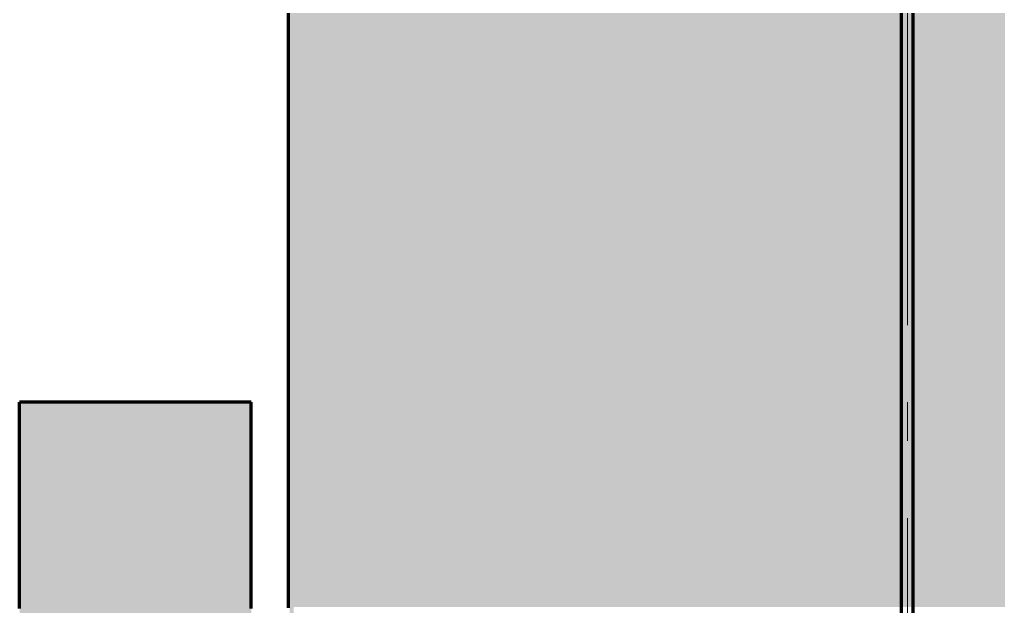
# Model space of a CAD drawing. Header units: millimetres. Extents: x 0 to 2382, y 0 to 420.
# Drawn here: x 2155 to 2180.36, y 258.71 to 273.91 of the extents above; entities that cross this region are included whole.
import ezdxf

# ---------------------------------------------------------------- set-up
doc = ezdxf.new("R2010")
doc.units = ezdxf.units.MM
doc.linetypes.add('IRAM-F-TRAZO-PUNTO', pattern=[20, 15, -2, 1, -2])
for name, color, linetype, lineweight in [('01-VISIBLE', 7, 'CONTINUOUS', 70), ('03-EJE', 1, 'IRAM-F-TRAZO-PUNTO', 18), ('13-GRAFICA', 30, 'CONTINUOUS', 18)]:
    doc.layers.add(name, color=color, linetype=linetype, lineweight=lineweight)

msp = doc.modelspace()

# ---------------------------------------------------------------- hatches: boundary and pattern name
at = {"layer": '13-GRAFICA', "true_color": 0xb21820}
h = msp.add_hatch(color=7, dxfattribs=at)
h.dxf.hatch_style = 1
h.paths.add_polyline_path([(2162.1, 306.5), (2162.1, 280.3), (2162.1, 258.7), (2162.1, 258.4), (2162.1, 252.9), (2162.1, 248.1), (2162, 248.1), (2162, 306.5)])
at = {"layer": '13-GRAFICA', "true_color": 0xffffff}
h = msp.add_hatch(color=7, dxfattribs=at)
h.dxf.hatch_style = 1
h.paths.add_polyline_path([(2162.1, 258.7), (2162.1, 280.3), (2193.9, 280.3), (2193.9, 258.7)])
at = {"layer": '13-GRAFICA', "true_color": 0xebebeb}
h = msp.add_hatch(color=7, dxfattribs=at)
h.dxf.hatch_style = 1
h.paths.add_polyline_path([(2168.436, 268.096), (2168.14, 268.096), (2167.849, 268.096), (2167.563, 268.096), (2167.283, 268.096), (2167.008, 268.096), (2166.74, 268.096), (2166.74, 268.486), (2166.74, 268.876), (2166.74, 269.266), (2166.74, 269.656), (2166.74, 270.046), (2167.008, 270.046), (2167.283, 270.046), (2167.563, 270.046), (2167.849, 270.046), (2168.14, 270.046), (2168.436, 270.046), (2168.738, 270.046), (2168.738, 269.656), (2168.738, 269.266), (2168.738, 268.876), (2168.738, 268.486), (2168.738, 268.096)])
h = msp.add_hatch(color=7, dxfattribs=at)
h.dxf.hatch_style = 1
h.paths.add_polyline_path([(2175.22, 268.096), (2174.855, 268.096), (2174.492, 268.096), (2174.13, 268.096), (2173.771, 268.096), (2173.413, 268.096), (2173.058, 268.096), (2173.058, 268.486), (2173.058, 268.876), (2173.058, 269.266), (2173.058, 269.656), (2173.058, 270.046), (2173.413, 270.046), (2173.771, 270.046), (2174.13, 270.046), (2174.492, 270.046), (2174.855, 270.046), (2175.22, 270.046), (2175.587, 270.046), (2175.587, 269.656), (2175.587, 269.266), (2175.587, 268.876), (2175.587, 268.486), (2175.587, 268.096)])
at = {"layer": '13-GRAFICA', "true_color": 0x005eaa}
h = msp.add_hatch(color=7, dxfattribs=at)
h.dxf.hatch_style = 1
h.paths.add_polyline_path([(2170.688, 263.336), (2170.334, 263.336), (2169.984, 263.336), (2169.64, 263.336), (2169.3, 263.336), (2168.966, 263.336), (2168.638, 263.336), (2168.315, 263.336), (2167.998, 263.336), (2167.688, 263.336), (2167.688, 263.736), (2167.688, 264.136), (2167.688, 264.536), (2167.688, 264.936), (2167.688, 265.336), (2167.688, 265.736), (2167.688, 266.136), (2167.688, 266.536), (2167.688, 266.936), (2167.688, 267.336), (2167.998, 267.336), (2168.315, 267.336), (2168.638, 267.336), (2168.966, 267.336), (2169.3, 267.336), (2169.64, 267.336), (2169.984, 267.336), (2170.334, 267.336), (2170.688, 267.336), (2171.047, 267.336), (2171.047, 266.936), (2171.047, 266.536), (2171.047, 266.136), (2171.047, 265.736), (2171.047, 265.336), (2171.047, 264.936), (2171.047, 264.536), (2171.047, 264.136), (2171.047, 263.736), (2171.047, 263.336)])
h = msp.add_hatch(color=7, dxfattribs=at)
h.dxf.hatch_style = 1
h.paths.add_polyline_path([(2178.51, 263.336), (2178.11, 263.336), (2177.71, 263.336), (2177.311, 263.336), (2176.911, 263.336), (2176.513, 263.336), (2176.115, 263.336), (2175.718, 263.336), (2175.323, 263.336), (2174.929, 263.336), (2174.929, 263.736), (2174.929, 264.136), (2174.929, 264.536), (2174.929, 264.936), (2174.929, 265.336), (2174.929, 265.736), (2174.929, 266.136), (2174.929, 266.536), (2174.929, 266.936), (2174.929, 267.336), (2175.323, 267.336), (2175.718, 267.336), (2176.115, 267.336), (2176.513, 267.336), (2176.911, 267.336), (2177.311, 267.336), (2177.71, 267.336), (2178.11, 267.336), (2178.51, 267.336), (2178.91, 267.336), (2178.91, 266.936), (2178.91, 266.536), (2178.91, 266.136), (2178.91, 265.736), (2178.91, 265.336), (2178.91, 264.936), (2178.91, 264.536), (2178.91, 264.136), (2178.91, 263.736), (2178.91, 263.336)])
at = {"layer": '13-GRAFICA', "true_color": 0x009146}
h = msp.add_hatch(color=7, dxfattribs=at)
h.dxf.hatch_style = 1
h.paths.add_polyline_path([(2165.116, 264.169), (2165.233, 264.502), (2165.351, 264.836), (2165.471, 265.169), (2165.593, 265.502), (2165.717, 265.836), (2165.842, 266.169), (2165.969, 266.502), (2166.098, 266.836), (2166.229, 266.502), (2166.361, 266.169), (2166.495, 265.836), (2166.631, 265.502), (2166.768, 265.169), (2166.907, 264.836), (2167.047, 264.502), (2167.189, 264.169), (2167.333, 263.836), (2167.047, 263.836), (2166.768, 263.836), (2166.495, 263.836), (2166.229, 263.836), (2165.969, 263.836), (2165.717, 263.836), (2165.471, 263.836), (2165.233, 263.836), (2165.001, 263.836)])
at = {"layer": '13-GRAFICA', "true_color": 0xc81e2d}
h = msp.add_hatch(color=7, dxfattribs=at)
h.dxf.hatch_style = 1
h.paths.add_polyline_path([(2173.882, 263.836), (2173.52, 263.836), (2173.161, 263.836), (2172.805, 263.836), (2172.451, 263.836), (2172.101, 263.836), (2171.753, 263.836), (2171.409, 263.836), (2171.409, 264.211), (2171.409, 264.586), (2171.409, 264.961), (2171.409, 265.336), (2171.409, 265.711), (2171.409, 266.086), (2171.409, 266.461), (2171.409, 266.836), (2171.753, 266.836), (2172.101, 266.836), (2172.451, 266.836), (2172.805, 266.836), (2173.161, 266.836), (2173.52, 266.836), (2173.882, 266.836), (2174.245, 266.836), (2174.245, 266.461), (2174.245, 266.086), (2174.245, 265.711), (2174.245, 265.336), (2174.245, 264.961), (2174.245, 264.586), (2174.245, 264.211), (2174.245, 263.836)])
at = {"layer": '13-GRAFICA', "true_color": 0x202020}
h = msp.add_hatch(color=7, dxfattribs=at)
h.dxf.hatch_style = 1
h.paths.add_polyline_path([(2155, 229), (2155, 264), (2161, 264), (2161, 229)])
at = {"layer": '13-GRAFICA', "true_color": 0xc81e2d}
h = msp.add_hatch(color=7, dxfattribs=at)
h.dxf.hatch_style = 1
h.paths.add_polyline_path([(2190.8, 262.412), (2190.553, 262.412), (2190.298, 262.412), (2190.036, 262.412), (2189.767, 262.412), (2189.49, 262.412), (2189.206, 262.412), (2188.916, 262.412), (2188.618, 262.412), (2188.314, 262.412), (2188.004, 262.412), (2187.687, 262.412), (2187.365, 262.412), (2187.037, 262.412), (2186.703, 262.412), (2186.364, 262.412), (2186.02, 262.412), (2185.671, 262.412), (2185.317, 262.412), (2184.958, 262.412), (2184.596, 262.412), (2184.229, 262.412), (2183.859, 262.412), (2183.484, 262.412), (2183.107, 262.412), (2182.726, 262.412), (2182.343, 262.412), (2181.956, 262.412), (2181.568, 262.412), (2181.177, 262.412), (2180.784, 262.412), (2180.39, 262.412), (2179.994, 262.412), (2179.596, 262.412), (2179.198, 262.412), (2178.799, 262.412), (2178.4, 262.412), (2178, 262.412), (2177.6, 262.412), (2177.201, 262.412), (2176.802, 262.412), (2176.404, 262.412), (2176.006, 262.412), (2175.61, 262.412), (2175.216, 262.412), (2174.823, 262.412), (2174.432, 262.412), (2174.044, 262.412), (2173.657, 262.412), (2173.274, 262.412), (2172.893, 262.412), (2172.516, 262.412), (2172.141, 262.412), (2171.771, 262.412), (2171.404, 262.412), (2171.042, 262.412), (2170.683, 262.412), (2170.329, 262.412), (2169.98, 262.412), (2169.636, 262.412), (2169.297, 262.412), (2168.963, 262.412), (2168.635, 262.412), (2168.313, 262.412), (2167.996, 262.412), (2167.686, 262.412), (2167.382, 262.412), (2167.084, 262.412), (2166.794, 262.412), (2166.51, 262.412), (2166.233, 262.412), (2165.964, 262.412), (2165.702, 262.412), (2165.447, 262.412), (2165.2, 262.412), (2164.961, 262.412), (2164.961, 262.802), (2164.961, 263.192), (2165.2, 263.192), (2165.447, 263.192), (2165.702, 263.192), (2165.964, 263.192), (2166.233, 263.192), (2166.51, 263.192), (2166.794, 263.192), (2167.084, 263.192), (2167.382, 263.192), (2167.686, 263.192), (2167.996, 263.192), (2168.313, 263.192), (2168.635, 263.192), (2168.963, 263.192), (2169.297, 263.192), (2169.636, 263.192), (2169.98, 263.192), (2170.329, 263.192), (2170.683, 263.192), (2171.042, 263.192), (2171.404, 263.192), (2171.771, 263.192), (2172.141, 263.192), (2172.516, 263.192), (2172.893, 263.192), (2173.274, 263.192), (2173.657, 263.192), (2174.044, 263.192), (2174.432, 263.192), (2174.823, 263.192), (2175.216, 263.192), (2175.61, 263.192), (2176.006, 263.192), (2176.404, 263.192), (2176.802, 263.192), (2177.201, 263.192), (2177.6, 263.192), (2178, 263.192), (2178.4, 263.192), (2178.799, 263.192), (2179.198, 263.192), (2179.596, 263.192), (2179.994, 263.192), (2180.39, 263.192), (2180.784, 263.192), (2181.177, 263.192), (2181.568, 263.192), (2181.956, 263.192), (2182.343, 263.192), (2182.726, 263.192), (2183.107, 263.192), (2183.484, 263.192), (2183.859, 263.192), (2184.229, 263.192), (2184.596, 263.192), (2184.958, 263.192), (2185.317, 263.192), (2185.671, 263.192), (2186.02, 263.192), (2186.364, 263.192), (2186.703, 263.192), (2187.037, 263.192), (2187.365, 263.192), (2187.687, 263.192), (2188.004, 263.192), (2188.314, 263.192), (2188.618, 263.192), (2188.916, 263.192), (2189.206, 263.192), (2189.49, 263.192), (2189.767, 263.192), (2190.036, 263.192), (2190.298, 263.192), (2190.553, 263.192), (2190.8, 263.192), (2191.039, 263.192), (2191.039, 262.802), (2191.039, 262.412)])
at = {"layer": '13-GRAFICA', "true_color": 0x005eaa}
h = msp.add_hatch(color=7, dxfattribs=at)
h.dxf.hatch_style = 1
h.paths.add_polyline_path([(2168.051, 260.639), (2168.045, 260.561), (2168.035, 260.484), (2168.021, 260.408), (2168.003, 260.334), (2167.982, 260.261), (2167.956, 260.19), (2167.928, 260.121), (2167.896, 260.055), (2167.86, 259.991), (2167.822, 259.931), (2167.781, 259.874), (2167.737, 259.821), (2167.69, 259.771), (2167.642, 259.726), (2167.591, 259.685), (2167.539, 259.648), (2167.485, 259.616), (2167.43, 259.589), (2167.373, 259.566), (2167.316, 259.548), (2167.259, 259.536), (2167.201, 259.528), (2167.144, 259.525), (2167.086, 259.528), (2167.029, 259.536), (2166.973, 259.548), (2166.918, 259.566), (2166.864, 259.589), (2166.811, 259.616), (2166.76, 259.648), (2166.711, 259.685), (2166.664, 259.726), (2166.619, 259.771), (2166.576, 259.821), (2166.536, 259.874), (2166.499, 259.931), (2166.464, 259.991), (2166.433, 260.055), (2166.404, 260.121), (2166.378, 260.19), (2166.356, 260.261), (2166.337, 260.334), (2166.322, 260.408), (2166.309, 260.484), (2166.301, 260.561), (2166.295, 260.639), (2166.294, 260.716), (2166.295, 260.794), (2166.301, 260.872), (2166.309, 260.949), (2166.322, 261.025), (2166.337, 261.099), (2166.356, 261.172), (2166.378, 261.243), (2166.404, 261.312), (2166.433, 261.378), (2166.464, 261.442), (2166.499, 261.502), (2166.536, 261.559), (2166.576, 261.612), (2166.619, 261.662), (2166.664, 261.707), (2166.711, 261.748), (2166.76, 261.785), (2166.811, 261.817), (2166.864, 261.844), (2166.918, 261.867), (2166.973, 261.885), (2167.029, 261.897), (2167.086, 261.905), (2167.144, 261.908), (2167.201, 261.905), (2167.259, 261.897), (2167.316, 261.885), (2167.373, 261.867), (2167.43, 261.844), (2167.485, 261.817), (2167.539, 261.785), (2167.591, 261.748), (2167.642, 261.707), (2167.69, 261.662), (2167.737, 261.612), (2167.781, 261.559), (2167.822, 261.502), (2167.86, 261.442), (2167.896, 261.378), (2167.928, 261.312), (2167.956, 261.243), (2167.982, 261.172), (2168.003, 261.099), (2168.021, 261.025), (2168.035, 260.949), (2168.045, 260.872), (2168.051, 260.794), (2168.053, 260.716)])
at = {"layer": '13-GRAFICA', "true_color": 0x009146}
h = msp.add_hatch(color=7, dxfattribs=at)
h.dxf.hatch_style = 1
h.paths.add_polyline_path([(2173.302, 260.639), (2173.295, 260.561), (2173.283, 260.484), (2173.266, 260.408), (2173.244, 260.334), (2173.218, 260.261), (2173.187, 260.19), (2173.152, 260.121), (2173.113, 260.055), (2173.07, 259.991), (2173.022, 259.931), (2172.972, 259.874), (2172.918, 259.821), (2172.861, 259.771), (2172.801, 259.726), (2172.738, 259.685), (2172.673, 259.648), (2172.606, 259.616), (2172.537, 259.589), (2172.467, 259.566), (2172.396, 259.548), (2172.324, 259.536), (2172.252, 259.528), (2172.179, 259.525), (2172.106, 259.528), (2172.034, 259.536), (2171.963, 259.548), (2171.892, 259.566), (2171.823, 259.589), (2171.756, 259.616), (2171.691, 259.648), (2171.628, 259.685), (2171.567, 259.726), (2171.509, 259.771), (2171.454, 259.821), (2171.402, 259.874), (2171.353, 259.931), (2171.308, 259.991), (2171.267, 260.055), (2171.229, 260.121), (2171.196, 260.19), (2171.167, 260.261), (2171.142, 260.334), (2171.122, 260.408), (2171.106, 260.484), (2171.094, 260.561), (2171.087, 260.639), (2171.085, 260.716), (2171.087, 260.794), (2171.094, 260.872), (2171.106, 260.949), (2171.122, 261.025), (2171.142, 261.099), (2171.167, 261.172), (2171.196, 261.243), (2171.229, 261.312), (2171.267, 261.378), (2171.308, 261.442), (2171.353, 261.502), (2171.402, 261.559), (2171.454, 261.612), (2171.509, 261.662), (2171.567, 261.707), (2171.628, 261.748), (2171.691, 261.785), (2171.756, 261.817), (2171.823, 261.844), (2171.892, 261.867), (2171.963, 261.885), (2172.034, 261.897), (2172.106, 261.905), (2172.179, 261.908), (2172.252, 261.905), (2172.324, 261.897), (2172.396, 261.885), (2172.467, 261.867), (2172.537, 261.844), (2172.606, 261.817), (2172.673, 261.785), (2172.738, 261.748), (2172.801, 261.707), (2172.861, 261.662), (2172.918, 261.612), (2172.972, 261.559), (2173.022, 261.502), (2173.07, 261.442), (2173.113, 261.378), (2173.152, 261.312), (2173.187, 261.243), (2173.218, 261.172), (2173.244, 261.099), (2173.266, 261.025), (2173.283, 260.949), (2173.295, 260.872), (2173.302, 260.794), (2173.304, 260.716)])
at = {"layer": '13-GRAFICA', "true_color": 0xffd200}
h = msp.add_hatch(color=7, dxfattribs=at)
h.dxf.hatch_style = 1
h.paths.add_polyline_path([(2179.188, 260.639), (2179.18, 260.561), (2179.167, 260.484), (2179.15, 260.408), (2179.127, 260.334), (2179.1, 260.261), (2179.068, 260.19), (2179.031, 260.121), (2178.99, 260.055), (2178.944, 259.991), (2178.895, 259.931), (2178.842, 259.874), (2178.785, 259.821), (2178.725, 259.771), (2178.662, 259.726), (2178.595, 259.685), (2178.527, 259.648), (2178.456, 259.616), (2178.383, 259.589), (2178.308, 259.566), (2178.232, 259.548), (2178.155, 259.536), (2178.078, 259.528), (2178, 259.525), (2177.922, 259.528), (2177.845, 259.536), (2177.768, 259.548), (2177.692, 259.566), (2177.617, 259.589), (2177.544, 259.616), (2177.473, 259.648), (2177.405, 259.685), (2177.338, 259.726), (2177.275, 259.771), (2177.215, 259.821), (2177.158, 259.874), (2177.105, 259.931), (2177.056, 259.991), (2177.01, 260.055), (2176.969, 260.121), (2176.932, 260.19), (2176.9, 260.261), (2176.873, 260.334), (2176.85, 260.408), (2176.833, 260.484), (2176.82, 260.561), (2176.812, 260.639), (2176.81, 260.716), (2176.812, 260.794), (2176.82, 260.872), (2176.833, 260.949), (2176.85, 261.025), (2176.873, 261.099), (2176.9, 261.172), (2176.932, 261.243), (2176.969, 261.312), (2177.01, 261.378), (2177.056, 261.442), (2177.105, 261.502), (2177.158, 261.559), (2177.215, 261.612), (2177.275, 261.662), (2177.338, 261.707), (2177.405, 261.748), (2177.473, 261.785), (2177.544, 261.817), (2177.617, 261.844), (2177.692, 261.867), (2177.768, 261.885), (2177.845, 261.897), (2177.922, 261.905), (2178, 261.908), (2178.078, 261.905), (2178.155, 261.897), (2178.232, 261.885), (2178.308, 261.867), (2178.383, 261.844), (2178.456, 261.817), (2178.527, 261.785), (2178.595, 261.748), (2178.662, 261.707), (2178.725, 261.662), (2178.785, 261.612), (2178.842, 261.559), (2178.895, 261.502), (2178.944, 261.442), (2178.99, 261.378), (2179.031, 261.312), (2179.068, 261.243), (2179.1, 261.172), (2179.127, 261.099), (2179.15, 261.025), (2179.167, 260.949), (2179.18, 260.872), (2179.188, 260.794), (2179.19, 260.716)])
at = {"layer": '13-GRAFICA', "true_color": 0xeedeaa}
h = msp.add_hatch(color=7, dxfattribs=at)
h.dxf.hatch_style = 1
h.paths.add_polyline_path([(2162.149, 259.325), (2162.226, 259.325), (2162.313, 259.325), (2162.41, 259.325), (2162.516, 259.325), (2162.631, 259.325), (2162.757, 259.325), (2162.891, 259.325), (2163.035, 259.325), (2163.188, 259.325), (2163.35, 259.325), (2163.521, 259.325), (2163.701, 259.325), (2163.89, 259.325), (2164.087, 259.325), (2164.293, 259.325), (2164.508, 259.325), (2164.73, 259.325), (2164.961, 259.325), (2165.2, 259.325), (2165.447, 259.325), (2165.702, 259.325), (2165.964, 259.325), (2166.233, 259.325), (2166.51, 259.325), (2166.794, 259.325), (2167.084, 259.325), (2167.382, 259.325), (2167.686, 259.325), (2167.996, 259.325), (2168.313, 259.325), (2168.635, 259.325), (2168.963, 259.325), (2169.297, 259.325), (2169.636, 259.325), (2169.98, 259.325), (2170.329, 259.325), (2170.683, 259.325), (2171.042, 259.325), (2171.404, 259.325), (2171.771, 259.325), (2172.141, 259.325), (2172.516, 259.325), (2172.893, 259.325), (2173.274, 259.325), (2173.657, 259.325), (2174.044, 259.325), (2174.432, 259.325), (2174.823, 259.325), (2175.216, 259.325), (2175.61, 259.325), (2176.006, 259.325), (2176.404, 259.325), (2176.802, 259.325), (2177.201, 259.325), (2177.6, 259.325), (2178, 259.325), (2178.4, 259.325), (2178.799, 259.325), (2179.198, 259.325), (2179.596, 259.325), (2179.994, 259.325), (2180.39, 259.325), (2180.784, 259.325), (2181.177, 259.325), (2181.568, 259.325), (2181.956, 259.325), (2182.343, 259.325), (2182.726, 259.325), (2183.107, 259.325), (2183.484, 259.325), (2183.859, 259.325), (2184.229, 259.325), (2184.596, 259.325), (2184.958, 259.325), (2185.317, 259.325), (2185.671, 259.325), (2186.02, 259.325), (2186.364, 259.325), (2186.703, 259.325), (2187.037, 259.325), (2187.365, 259.325), (2187.687, 259.325), (2188.004, 259.325), (2188.314, 259.325), (2188.618, 259.325), (2188.916, 259.325), (2189.206, 259.325), (2189.49, 259.325), (2189.767, 259.325), (2190.036, 259.325), (2190.298, 259.325), (2190.553, 259.325), (2190.8, 259.325), (2191.039, 259.325), (2191.27, 259.325), (2191.492, 259.325), (2191.707, 259.325), (2191.913, 259.325), (2192.11, 259.325), (2192.299, 259.325), (2192.479, 259.325), (2192.65, 259.325), (2192.812, 259.325), (2192.965, 259.325), (2193.109, 259.325), (2193.243, 259.325), (2193.369, 259.325), (2193.484, 259.325), (2193.59, 259.325), (2193.687, 259.325), (2193.774, 259.325), (2193.851, 259.325), (2193.9, 259.325), (2193.9, 258.725), (2193.851, 258.725), (2193.774, 258.725), (2193.687, 258.725), (2193.59, 258.725), (2193.484, 258.725), (2193.369, 258.725), (2193.243, 258.725), (2193.109, 258.725), (2192.965, 258.725), (2192.812, 258.725), (2192.65, 258.725), (2192.479, 258.725), (2192.299, 258.725), (2192.11, 258.725), (2191.913, 258.725), (2191.707, 258.725), (2191.492, 258.725), (2191.27, 258.725), (2191.039, 258.725), (2190.8, 258.725), (2190.553, 258.725), (2190.298, 258.725), (2190.036, 258.725), (2189.767, 258.725), (2189.49, 258.725), (2189.206, 258.725), (2188.916, 258.725), (2188.618, 258.725), (2188.314, 258.725), (2188.004, 258.725), (2187.687, 258.725), (2187.365, 258.725), (2187.037, 258.725), (2186.703, 258.725), (2186.364, 258.725), (2186.02, 258.725), (2185.671, 258.725), (2185.317, 258.725), (2184.958, 258.725), (2184.596, 258.725), (2184.229, 258.725), (2183.859, 258.725), (2183.484, 258.725), (2183.107, 258.725), (2182.726, 258.725), (2182.343, 258.725), (2181.956, 258.725), (2181.568, 258.725), (2181.177, 258.725), (2180.784, 258.725), (2180.39, 258.725), (2179.994, 258.725), (2179.596, 258.725), (2179.198, 258.725), (2178.799, 258.725), (2178.4, 258.725), (2178, 258.725), (2177.6, 258.725), (2177.201, 258.725), (2176.802, 258.725), (2176.404, 258.725), (2176.006, 258.725), (2175.61, 258.725), (2175.216, 258.725), (2174.823, 258.725), (2174.432, 258.725), (2174.044, 258.725), (2173.657, 258.725), (2173.274, 258.725), (2172.893, 258.725), (2172.516, 258.725), (2172.141, 258.725), (2171.771, 258.725), (2171.404, 258.725), (2171.042, 258.725), (2170.683, 258.725), (2170.329, 258.725), (2169.98, 258.725), (2169.636, 258.725), (2169.297, 258.725), (2168.963, 258.725), (2168.635, 258.725), (2168.313, 258.725), (2167.996, 258.725), (2167.686, 258.725), (2167.382, 258.725), (2167.084, 258.725), (2166.794, 258.725), (2166.51, 258.725), (2166.233, 258.725), (2165.964, 258.725), (2165.702, 258.725), (2165.447, 258.725), (2165.2, 258.725), (2164.961, 258.725), (2164.73, 258.725), (2164.508, 258.725), (2164.293, 258.725), (2164.087, 258.725), (2163.89, 258.725), (2163.701, 258.725), (2163.521, 258.725), (2163.35, 258.725), (2163.188, 258.725), (2163.035, 258.725), (2162.891, 258.725), (2162.757, 258.725), (2162.631, 258.725), (2162.516, 258.725), (2162.41, 258.725), (2162.313, 258.725), (2162.226, 258.725), (2162.149, 258.725), (2162.1, 258.725), (2162.1, 259.325)])

# ---------------------------------------------------------------- linework, layer by layer
at = {"layer": '01-VISIBLE'}
for p, q in [((2177.85, 248.088), (2177.85, 306.4)), ((2178.15, 248.088), (2178.15, 306.4)), ((2161.97, 258.675), (2161.97, 280.325)), ((2161, 264), (2155, 264))]:
    msp.add_line(p, q, dxfattribs=at)
for points in [[(2155, 258.663), (2155, 258.75), (2155, 258.837), (2155, 258.925), (2155, 259.012), (2155, 259.1), (2155, 259.188), (2155, 259.275), (2155, 259.363), (2155, 259.45), (2155, 259.538), (2155, 259.625), (2155, 259.712), (2155, 259.8), (2155, 259.887), (2155, 259.975), (2155, 260.062), (2155, 260.15), (2155, 260.238), (2155, 260.325), (2155, 260.413), (2155, 260.5), (2155, 260.587), (2155, 260.675), (2155, 260.762), (2155, 260.85), (2155, 260.938), (2155, 261.025), (2155, 261.113), (2155, 261.2), (2155, 261.288), (2155, 261.375), (2155, 261.462), (2155, 261.55), (2155, 261.637), (2155, 261.725), (2155, 261.812), (2155, 261.9), (2155, 261.988), (2155, 262.075), (2155, 262.163), (2155, 262.25), (2155, 262.337), (2155, 262.425), (2155, 262.512), (2155, 262.6), (2155, 262.688), (2155, 262.775), (2155, 262.863), (2155, 262.95), (2155, 263.038), (2155, 263.125), (2155, 263.212), (2155, 263.3), (2155, 263.387), (2155, 263.475), (2155, 263.562), (2155, 263.65), (2155, 263.738), (2155, 263.825), (2155, 263.913), (2155, 264)], [(2161, 258.663), (2161, 258.75), (2161, 258.837), (2161, 258.925), (2161, 259.012), (2161, 259.1), (2161, 259.188), (2161, 259.275), (2161, 259.363), (2161, 259.45), (2161, 259.538), (2161, 259.625), (2161, 259.712), (2161, 259.8), (2161, 259.887), (2161, 259.975), (2161, 260.062), (2161, 260.15), (2161, 260.238), (2161, 260.325), (2161, 260.413), (2161, 260.5), (2161, 260.587), (2161, 260.675), (2161, 260.762), (2161, 260.85), (2161, 260.938), (2161, 261.025), (2161, 261.113), (2161, 261.2), (2161, 261.288), (2161, 261.375), (2161, 261.462), (2161, 261.55), (2161, 261.637), (2161, 261.725), (2161, 261.812), (2161, 261.9), (2161, 261.988), (2161, 262.075), (2161, 262.163), (2161, 262.25), (2161, 262.337), (2161, 262.425), (2161, 262.512), (2161, 262.6), (2161, 262.688), (2161, 262.775), (2161, 262.863), (2161, 262.95), (2161, 263.038), (2161, 263.125), (2161, 263.212), (2161, 263.3), (2161, 263.387), (2161, 263.475), (2161, 263.562), (2161, 263.65), (2161, 263.738), (2161, 263.825), (2161, 263.913), (2161, 264)]]:
    msp.add_lwpolyline(points, dxfattribs=at)
at = {"layer": '03-EJE'}
msp.add_line((2178, 226), (2178, 283.325), dxfattribs=at)

doc.saveas('drawing.dxf')
